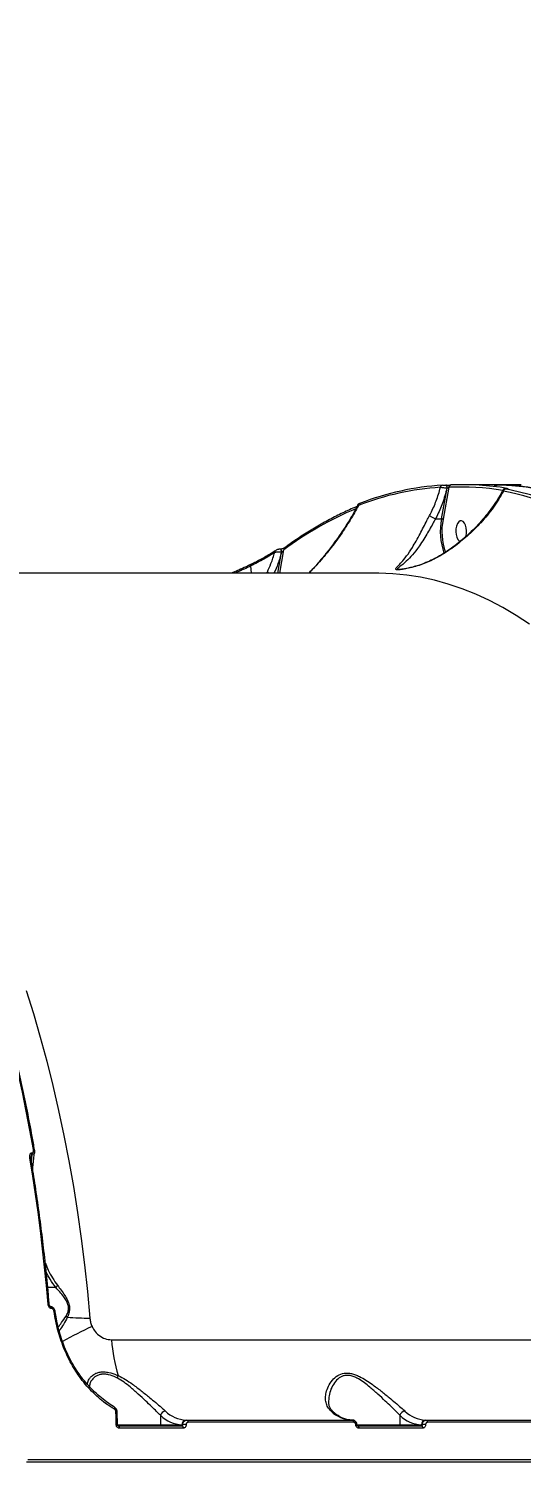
# Model space of a CAD drawing. Header units: millimetres. Extents: x -8327 to 9087, y -6583 to 5996.
# Drawn here: x 5545 to 5757, y 227 to 844 of the extents above; entities that cross this region are included whole.
import ezdxf

# ---------------------------------------------------------------- set-up
doc = ezdxf.new("R2010")
doc.units = ezdxf.units.MM
for name, color, linetype in [('DIKOM_ОБЪЕКТ', 7, 'Continuous'), ('DIKOM_РАЗМЕР_ЗОНА', 7, 'Continuous'), ('DIKOM_РАЗМЕР_ОБЪЕКТА', 7, 'Continuous')]:
    doc.layers.add(name, color=color, linetype=linetype)
doc.styles.add('style1', font='arial.ttf', dxfattribs={"width": 0.8})
doc.dimstyles.new('1-50', dxfattribs={"dimtxt": 300, "dimasz": 200, "dimexe": 100, "dimexo": 0, "dimgap": 100, "dimtad": 1, "dimtxsty": 'style1', "dimcen": 200, "dimclrd": 7, "dimclre": 7, "dimclrt": 7, "dimadec": 1, "dimazin": 2, "dimtfac": 1, "dimtmove": 0, "dimatfit": 2, "dimfxl": 0, "dimlwd": 25, "dimlwe": 18, "dimarcsym": 0})

# ---------------------------------------------------------------- blocks, each defined once
blk = doc.blocks.new('*D9')
at = {"layer": 'Defpoints', "color": 0, "transparency": 16777216}
for p in [(7087.37, 843.9), (-4957.59, 227.93), (7087.37, -4838.64)]:
    blk.add_point(p, dxfattribs=at)
at = {"layer": 'DIKOM_РАЗМЕР_ОБЪЕКТА', "color": 7, "lineweight": 18, "transparency": 16777216}
for p, q in [((7087.37, 843.9), (7087.37, -4938.64)), ((-4957.59, 227.93), (-4957.59, -4938.64))]:
    blk.add_line(p, q, dxfattribs=at)
at = {"layer": 'DIKOM_РАЗМЕР_ОБЪЕКТА', "color": 7, "lineweight": 25, "transparency": 16777216}
blk.add_line((-4757.59, -4838.64), (6887.37, -4838.64), dxfattribs=at)
at = {"layer": 'DIKOM_РАЗМЕР_ОБЪЕКТА', "color": 7, "transparency": 16777216}
for points in [[(-4757.59, -4805.31), (-4757.59, -4871.97), (-4957.59, -4838.64)], [(6887.37, -4805.31), (6887.37, -4871.97), (7087.37, -4838.64)]]:
    blk.add_solid(points, dxfattribs=at)
at = {"layer": 'DIKOM_РАЗМЕР_ОБЪЕКТА', "color": 7, "transparency": 16777216, "insert": (4098.94, -4585.47), "char_height": 300, "attachment_point": 5, "style": 'style1'}
blk.add_mtext('12040', dxfattribs=at)
blk = doc.blocks.new('*D12')
at = {"layer": 'Defpoints', "color": 0, "transparency": 16777216}
for p in [(-6501.58, 227.93), (9087.37, 227.93), (9087.37, -6483.3)]:
    blk.add_point(p, dxfattribs=at)
at = {"layer": 'DIKOM_РАЗМЕР_ЗОНА', "color": 7, "lineweight": 18, "transparency": 16777216}
for p, q in [((-6501.58, 227.93), (-6501.58, -6583.3)), ((9087.37, 227.93), (9087.37, -6583.3))]:
    blk.add_line(p, q, dxfattribs=at)
at = {"layer": 'DIKOM_РАЗМЕР_ЗОНА', "color": 7, "lineweight": 25, "transparency": 16777216}
blk.add_line((-6301.58, -6483.3), (8887.37, -6483.3), dxfattribs=at)
at = {"layer": 'DIKOM_РАЗМЕР_ЗОНА', "color": 7, "transparency": 16777216}
for points in [[(-6301.58, -6449.97), (-6301.58, -6516.64), (-6501.58, -6483.3)], [(8887.37, -6449.97), (8887.37, -6516.64), (9087.37, -6483.3)]]:
    blk.add_solid(points, dxfattribs=at)
at = {"layer": 'DIKOM_РАЗМЕР_ЗОНА', "color": 7, "transparency": 16777216, "insert": (2981.2, -6230.13), "char_height": 300, "attachment_point": 5, "style": 'style1'}
blk.add_mtext('15500', dxfattribs=at)

msp = doc.modelspace()

# ---------------------------------------------------------------- linework, layer by layer
at = {"layer": 'DIKOM_ОБЪЕКТ', "color": 7, "linetype": 'Continuous', "lineweight": 15}
for p, q in [((5743.317, 647.928), (5731.745, 647.928)), ((5756.674, 647.928), (5745.031, 647.928)), ((5722.421, 633.281), (5724.828, 646.425)), ((5725.599, 646.803), (5723.092, 633.116)), ((5724.314, 647.76), (5724.299, 647.76)), ((5724.342, 647.76), (5724.314, 647.76)), ((5724.342, 647.76), (5724.327, 647.76)), ((5724.828, 646.425), (5724.799, 646.425)), ((5750.209, 646.17), (5750.121, 646.17)), ((5750.121, 646.17), (5750.167, 646.166)), ((5750.256, 646.166), (5750.167, 646.166)), ((5750.209, 646.17), (5750.256, 646.166)), ((5719.888, 633.281), (5719.881, 633.282)), ((5719.888, 633.281), (5722.421, 633.281)), ((5651.07, 619.559), (5651.09, 619.572)), ((5652.102, 609.928), (5653.762, 618.874)), ((5654.657, 619.916), (5652.805, 609.928)), ((5653.277, 620.213), (5653.202, 620.213)), ((5653.762, 618.874), (5653.687, 618.874)), ((5634.279, 610.813), (5632.142, 609.928)), ((5640.886, 609.928), (5640.515, 613.014)), ((5640.698, 613.699), (5640.71, 613.706)), ((5694.501, 609.928), (5432.393, 609.928)), ((5647.435, 609.928), (5647.652, 610.401)), ((5546.512, 360.134), (5546.151, 358.132)), ((5546.348, 356.95), (5546.616, 360.134)), ((5546.616, 360.134), (5546.512, 360.134)), ((5546.514, 360.781), (5546.618, 360.781)), ((5556.84, 302.845), (5553.34, 302.845)), ((5554.514, 294.675), (5554.454, 294.675)), ((5555.022, 293.832), (5554.942, 293.832)), ((5556.533, 292.514), (5556.534, 292.519)), ((5580.756, 280.431), (5880.764, 280.431)), ((5583.235, 243.948), (5583.105, 249.568)), ((5601.751, 247.979), (5601.751, 243.929)), ((5704.611, 247.979), (5704.611, 243.929)), ((5583.204, 243.929), (5601.751, 243.929)), ((5583.549, 243.428), (5610.978, 243.428)), ((5611.493, 242.463), (5584.064, 242.463)), ((5601.751, 243.929), (5611.019, 243.929)), ((5611.019, 243.929), (5611.379, 243.929)), ((5612.733, 245.929), (5613.073, 245.929)), ((5613.073, 245.929), (5684.218, 245.929)), ((5684.732, 244.969), (5613.588, 244.969)), ((5686.065, 243.929), (5704.611, 243.929)), ((5686.409, 243.428), (5713.838, 243.428)), ((5714.353, 242.463), (5686.924, 242.463)), ((5704.611, 243.929), (5713.879, 243.929)), ((5713.879, 243.929), (5714.239, 243.929)), ((5715.593, 245.929), (5715.933, 245.929)), ((5715.933, 245.929), (5787.078, 245.929)), ((5787.593, 244.969), (5716.448, 244.969)), ((5544.763, 228.931), (5959.632, 228.931)), ((5544.248, 227.928), (5959.117, 227.928))]:
    msp.add_line(p, q, dxfattribs=at)
at = {"layer": 'DIKOM_ОБЪЕКТ', "color": 7, "linetype": 'Continuous', "lineweight": 15, "flags": 128}
for points in [[(5724.799, 646.425), (5724.827, 646.661), (5724.824, 646.903), (5724.791, 647.137), (5724.73, 647.348), (5724.645, 647.525), (5724.541, 647.658), (5724.423, 647.737), (5724.314, 647.76)], [(5724.828, 646.425), (5724.855, 646.661), (5724.852, 646.903), (5724.819, 647.137), (5724.758, 647.348), (5724.674, 647.525), (5724.569, 647.658), (5724.452, 647.737), (5724.342, 647.76)], [(5687.34, 639.907), (5687.432, 639.934), (5687.59, 639.951)], [(5732.895, 625.678), (5733.14, 626.868), (5733.203, 628.143), (5733.078, 629.4), (5732.776, 630.539), (5732.321, 631.466), (5731.749, 632.106), (5731.108, 632.408), (5730.449, 632.347), (5729.826, 631.928), (5729.288, 631.185), (5728.881, 630.179), (5728.636, 628.989), (5728.573, 627.714), (5728.698, 626.457), (5729, 625.318), (5729.455, 624.391), (5730.027, 623.751), (5730.504, 623.49)], [(5653.687, 618.874), (5653.716, 619.153), (5653.704, 619.436), (5653.652, 619.702), (5653.563, 619.927), (5653.445, 620.096), (5653.307, 620.192), (5653.196, 620.213)], [(5653.762, 618.874), (5653.791, 619.153), (5653.779, 619.436), (5653.726, 619.702), (5653.638, 619.927), (5653.519, 620.096), (5653.382, 620.192), (5653.279, 620.213)], [(5760.221, 587.986), (5754.535, 591.711), (5748.793, 595.096), (5743, 598.14), (5737.162, 600.84), (5731.285, 603.193), (5725.374, 605.196), (5719.433, 606.849), (5713.469, 608.149), (5707.488, 609.095), (5701.495, 609.687), (5695.495, 609.924), (5694.501, 609.928)], [(5547.171, 362.24), (5545.681, 370.523), (5544.103, 378.743), (5542.436, 386.898), (5540.682, 394.984), (5538.842, 402.996), (5536.916, 410.932), (5534.904, 418.789), (5532.809, 426.562)], [(5544.044, 430.568), (5547.15, 420.598), (5550.097, 410.449), (5552.884, 400.129), (5555.507, 389.65), (5557.964, 379.02), (5560.253, 368.249), (5562.373, 357.348), (5564.319, 346.327), (5566.092, 335.195), (5567.689, 323.964), (5569.109, 312.643), (5570.351, 301.244), (5571.412, 289.776)], [(5553.494, 295.774), (5552.784, 303.726), (5551.994, 311.649), (5551.127, 319.542), (5550.181, 327.401), (5549.158, 335.223), (5548.057, 343.005), (5546.88, 350.746), (5545.627, 358.44)], [(5546.123, 358.295), (5546.122, 358.302), (5546.09, 358.349), (5546.02, 358.388), (5545.917, 358.417), (5545.784, 358.434), (5545.627, 358.44)], [(5547.668, 362.091), (5547.662, 362.11), (5547.624, 362.155), (5547.552, 362.191), (5547.45, 362.218), (5547.322, 362.234), (5547.171, 362.24)], [(5554.442, 294.675), (5554.573, 294.637), (5554.707, 294.522), (5554.818, 294.339), (5554.899, 294.103), (5554.942, 293.832)], [(5554.513, 294.675), (5554.654, 294.637), (5554.788, 294.522), (5554.899, 294.339), (5554.979, 294.103), (5555.022, 293.832)], [(5567.779, 264.341), (5567.798, 264.3), (5567.792, 264.234), (5567.757, 264.15), (5567.694, 264.052), (5567.605, 263.942), (5567.494, 263.826)], [(5581.999, 251.326), (5582.085, 251.312), (5582.107, 251.302)], [(5582.107, 251.302), (5582.156, 251.266), (5582.206, 251.19), (5582.234, 251.087), (5582.24, 250.96), (5582.224, 250.814), (5582.185, 250.655), (5582.126, 250.487)], [(5582.75, 243.967), (5582.736, 244.67), (5582.721, 245.374), (5582.706, 246.077), (5582.69, 246.78), (5582.673, 247.484), (5582.656, 248.187), (5582.638, 248.89), (5582.62, 249.593)], [(5583.549, 243.428), (5583.648, 243.41), (5583.742, 243.356), (5583.83, 243.267), (5583.907, 243.148), (5583.971, 243.002), (5584.02, 242.835), (5584.051, 242.653), (5584.064, 242.463)], [(5610.978, 243.428), (5611.077, 243.41), (5611.172, 243.356), (5611.259, 243.267), (5611.336, 243.148), (5611.4, 243.002), (5611.449, 242.835), (5611.481, 242.653), (5611.493, 242.463)], [(5613.073, 245.929), (5613.171, 245.91), (5613.265, 245.856), (5613.353, 245.768), (5613.43, 245.65), (5613.494, 245.505), (5613.542, 245.339), (5613.574, 245.158), (5613.588, 244.969)], [(5684.218, 245.929), (5684.316, 245.91), (5684.41, 245.856), (5684.497, 245.768), (5684.574, 245.65), (5684.639, 245.505), (5684.687, 245.339), (5684.719, 245.158), (5684.732, 244.969)], [(5686.409, 243.428), (5686.508, 243.41), (5686.602, 243.356), (5686.69, 243.267), (5686.767, 243.148), (5686.831, 243.002), (5686.88, 242.835), (5686.911, 242.653), (5686.924, 242.463)], [(5713.838, 243.428), (5713.937, 243.41), (5714.032, 243.356), (5714.119, 243.267), (5714.197, 243.148), (5714.26, 243.002), (5714.309, 242.835), (5714.341, 242.653), (5714.353, 242.463)], [(5715.933, 245.929), (5716.031, 245.91), (5716.125, 245.856), (5716.213, 245.768), (5716.29, 245.65), (5716.354, 245.505), (5716.403, 245.339), (5716.434, 245.158), (5716.448, 244.969)]]:
    msp.add_lwpolyline(points, dxfattribs=at)
at = {"layer": 'DIKOM_ОБЪЕКТ', "color": 7, "linetype": 'Continuous', "lineweight": 15}
for centre, radius, start, end in [((5731.739, 535.79), 112.137, 80.323629, 92.706884), ((5742.728, 529.938), 117.992, 65.5088, 89.714242), ((5729.459, 529.377), 117.66, 93.629734, 111.243455), ((5730.316, 530.04), 117.924, 93.629813, 111.243129), ((5722.917, 646.823), 0.907, 94.200809, 181.385537), ((5726.518, 646.883), 0.922, 94.627936, 184.993746), ((5730.882, 535.118), 111.809, 80.802975, 92.708665), ((5750.032, 645.081), 0.978, 94.522486, 176.916579), ((5724.325, 516.936), 130.561, 58.069604, 79.081617), ((5727.149, 524.26), 123.913, 65.850199, 79.394346), ((5750.607, 645.494), 0.839, 91.369628, 127.067501), ((5743.981, 499.519), 149.913, 112.896969, 126.572098), ((5687.662, 639.132), 0.839, 112.537911, 186.172872), ((5751.729, 627.966), 29.786, 169.720512, 198.631388), ((5750.974, 627.922), 28.362, 169.446511, 198.712803), ((5651.529, 618.98), 0.739, 128.458818, 191.767678), ((5655.413, 620.114), 0.781, 128.824156, 194.664497), ((5641.109, 613.223), 0.629, 130.769913, 199.379662), ((5544.624, 360.464), 1.916, 350.069986, 9.507753), ((5544.728, 360.464), 1.916, 350.069986, 9.507753), ((5555.034, 304.763), 2.635, 313.275933, 340.020163), ((5553.64, 295.115), 0.675, 59.479779, 102.465441), ((5556.262, 291.641), 0.919, 72.765023, 103.180582), ((5559.594, 288.327), 2.777, 39.667413, 55.413175), ((5570.853, 418.211), 128.436, 265.927132, 270.249183), ((5645.952, 125.542), 176.65, 114.61917, 119.253772), ((5648.153, 284.895), 67.545, 183.789479, 197.110568), ((5559.911, 277.896), 0.872, 285.659941, 318.226426), ((5577.512, 266.476), 6.256, 336.45821, 346.565093), ((5582.77, 247.781), 1.819, 79.371823, 94.730742), ((5604.058, 247.416), 2.375, 93.654123, 166.289974), ((5611.517, 257.696), 13.777, 224.857747, 267.929897), ((5613.207, 259.04), 13.12, 224.856116, 267.930601), ((5675.088, 248.475), 1.311, 48.22389, 91.600982), ((5684.352, 259.042), 13.122, 224.859707, 267.929281), ((5706.918, 247.416), 2.375, 93.654123, 166.289974), ((5714.377, 257.696), 13.777, 224.857747, 267.929897), ((5716.068, 259.042), 13.122, 224.858897, 267.92782), ((5582.899, 241.498), 2.473, 82.17957, 93.453601), ((5601.283, 243.896), 0.469, 274.758899, 4.027263), ((5612.888, 244.061), 1.873, 94.728389, 184.070991), ((5612.703, 221.017), 22.949, 89.880625, 93.30746), ((5685.759, 241.492), 2.479, 82.219148, 93.451926), ((5704.144, 243.895), 0.468, 274.696475, 4.089688), ((5715.748, 244.061), 1.874, 94.74399, 184.05539), ((5715.563, 221.017), 22.949, 89.880625, 93.30746)]:
    msp.add_arc(centre, radius, start, end, dxfattribs=at)
for points, knots in [([(5745.074, 647.76), (5746.83, 647.798), (5752.701, 647.926), (5762.675, 646.716), (5774.82, 644.12), (5784.732, 641.044), (5790.492, 638.432), (5792.362, 637.584)], [0, 0, 0, 0, 0.110476, 0.3692945, 0.6279027, 0.8792107, 1, 1, 1, 1]), ([(5717.304, 634.683), (5717.477, 635.015), (5718.562, 637.093), (5720.355, 641.104), (5721.451, 644.877), (5722.01, 646.801)], [0, 0, 0, 0, 0.0849851, 0.533458, 1, 1, 1, 1]), ([(5724.799, 646.425), (5724.205, 644.258), (5723.078, 640.149), (5721.178, 635.802), (5720.064, 633.625), (5719.888, 633.281)], [0, 0, 0, 0, 0.4843391, 0.9185198, 1, 1, 1, 1]), ([(5748.828, 645.596), (5748.742, 645.421), (5748.122, 644.165), (5746.714, 641.831), (5744.597, 638.61), (5742.206, 635.421), (5739.585, 632.282), (5736.764, 629.247), (5733.785, 626.362), (5730.703, 623.673), (5727.54, 621.204), (5724.615, 619.132), (5722.697, 617.97), (5721.898, 617.485)], [0, 0, 0, 0, 0.01680445, 0.12061939, 0.22493368, 0.32973227, 0.43497724, 0.54045446, 0.64303137, 0.74296113, 0.83975605, 0.9332252, 1, 1, 1, 1]), ([(5749.055, 645.133), (5747.707, 642.844), (5745.67, 639.383), (5742.195, 634.875), (5738.759, 630.883), (5734.27, 626.398), (5729.455, 622.416), (5725.284, 619.439), (5723.06, 618.07), (5721.949, 617.386)], [0, 0, 0, 0, 0.2227155, 0.3367342, 0.4507517, 0.6310034, 0.8132745, 0.9066453, 1, 1, 1, 1]), ([(5724.799, 646.425), (5724.711, 646.429), (5724.418, 646.44), (5723.836, 646.486), (5723.111, 646.574), (5722.445, 646.686), (5722.155, 646.762), (5722.01, 646.801)], [0, 0, 0, 0, 0.0942757, 0.31232244, 0.54119919, 0.77137402, 1, 1, 1, 1]), ([(5722.851, 647.727), (5722.929, 647.731), (5723.085, 647.739), (5723.431, 647.749), (5723.806, 647.756), (5724.106, 647.759), (5724.255, 647.76), (5724.299, 647.76)], [0, 0, 0, 0, 0.2337093, 0.4672355, 0.6957075, 0.908863, 1, 1, 1, 1]), ([(5724.327, 647.76), (5724.394, 647.76), (5724.612, 647.76), (5725.047, 647.765), (5725.592, 647.775), (5726.1, 647.788), (5726.329, 647.798), (5726.443, 647.802)], [0, 0, 0, 0, 0.0931723, 0.3038446, 0.5301982, 0.7651528, 1, 1, 1, 1]), ([(5725.599, 646.803), (5725.553, 646.758), (5725.465, 646.673), (5725.282, 646.557), (5725.102, 646.476), (5724.971, 646.441), (5724.889, 646.427), (5724.85, 646.426), (5724.828, 646.425)], [0, 0, 0, 0, 0.2686446, 0.5229357, 0.7429626, 0.8694274, 0.9244782, 1, 1, 1, 1]), ([(5749.055, 645.133), (5749.037, 645.148), (5748.913, 645.251), (5748.774, 645.421), (5748.812, 645.542), (5748.828, 645.596)], [0, 0, 0, 0, 0.0877762, 0.6019216, 1, 1, 1, 1]), ([(5750.123, 646.17), (5750.108, 646.17), (5749.962, 646.172), (5749.768, 646.162), (5749.539, 646.135), (5749.294, 646.057), (5749.067, 645.916), (5748.894, 645.754), (5748.843, 645.623), (5748.832, 645.593)], [0, 0, 0, 0, 0.0277231, 0.2709877, 0.4682779, 0.6031176, 0.7572539, 0.9431567, 1, 1, 1, 1]), ([(5750.167, 646.166), (5750.091, 646.165), (5749.94, 646.163), (5749.801, 646.149), (5749.737, 646.129), (5749.765, 646.099), (5749.863, 646.073), (5749.943, 646.058), (5749.955, 646.056)], [0, 0, 0, 0, 0.1671956, 0.3343472, 0.5090462, 0.7130159, 0.9577797, 1, 1, 1, 1]), ([(5750.595, 646.184), (5750.595, 646.184), (5750.595, 646.186), (5750.573, 646.181), (5750.474, 646.175), (5750.318, 646.169), (5750.165, 646.171), (5750.106, 646.172)], [0, 0, 0, 0, 0.0029748, 0.1907553, 0.4376135, 0.7823697, 1, 1, 1, 1]), ([(5750.587, 646.332), (5750.605, 646.329), (5750.732, 646.307), (5750.883, 646.269), (5750.924, 646.224), (5750.821, 646.192), (5750.606, 646.17), (5750.373, 646.167), (5750.256, 646.166)], [0, 0, 0, 0, 0.0393096, 0.2872428, 0.4951834, 0.6709646, 0.8352449, 1, 1, 1, 1]), ([(5686.173, 638.552), (5685.581, 638.307), (5683.049, 637.258), (5678.601, 635.187), (5672.849, 632.219), (5667.142, 628.937), (5661.582, 625.417), (5657.52, 622.615), (5655.342, 621.028), (5654.923, 620.722)], [0, 0, 0, 0, 0.0556287, 0.2380828, 0.4205771, 0.6031237, 0.7857233, 0.9588052, 1, 1, 1, 1]), ([(5686.828, 639.042), (5685.67, 636.941), (5683.356, 632.741), (5679.221, 626.45), (5674.587, 620.209), (5670.044, 614.64), (5666.771, 611.297), (5665.431, 609.928)], [0, 0, 0, 0, 0.2104844, 0.4209728, 0.635997, 0.8509973, 1, 1, 1, 1]), ([(5686.522, 639.234), (5686.199, 638.593), (5685.147, 636.509), (5683.08, 632.96), (5680.322, 628.571), (5677.249, 624.123), (5674.036, 619.818), (5670.625, 615.627), (5667.809, 612.373), (5665.977, 610.482), (5665.439, 609.928)], [0, 0, 0, 0, 0.0638008, 0.2074331, 0.3543162, 0.5044129, 0.6577023, 0.7946496, 0.9398182, 1, 1, 1, 1]), ([(5686.828, 639.042), (5686.695, 639.086), (5686.472, 639.16), (5686.503, 639.215), (5686.515, 639.237)], [0, 0, 0, 0, 0.59346288, 1, 1, 1, 1]), ([(5687.349, 639.892), (5687.244, 639.857), (5687.043, 639.79), (5686.796, 639.625), (5686.583, 639.434), (5686.517, 639.284), (5686.498, 639.241)], [0, 0, 0, 0, 0.33721911, 0.64251837, 0.89686219, 1, 1, 1, 1]), ([(5721.949, 617.386), (5720.139, 616.416), (5716.471, 614.451), (5711.479, 612.806), (5707.916, 611.95), (5705.882, 611.581), (5704.474, 611.391), (5703.39, 611.333), (5702.734, 611.444), (5702.721, 611.683), (5702.986, 612.162), (5703.772, 612.965), (5705.38, 614.665), (5707.454, 617.19), (5709.606, 620.363), (5711.57, 623.684), (5713.161, 626.615), (5714.711, 629.617), (5716.055, 632.277), (5716.935, 633.972), (5717.304, 634.683)], [0, 0, 0, 0, 0.0952125, 0.1929609, 0.2448006, 0.2710712, 0.2981718, 0.3242904, 0.3503883, 0.3910764, 0.4019418, 0.471963, 0.5438105, 0.6393964, 0.7378518, 0.7988538, 0.8613639, 0.9113725, 0.9628354, 1, 1, 1, 1]), ([(5719.881, 633.282), (5719.881, 633.282), (5719.422, 632.68), (5718.697, 630.989), (5717.237, 628.558), (5715.634, 625.739), (5713.897, 622.996), (5711.742, 619.9), (5709.274, 616.921), (5706.896, 614.562), (5704.885, 612.953), (5703.905, 612.195), (5703.437, 611.737), (5703.374, 611.528), (5703.654, 611.412), (5704.018, 611.433), (5704.057, 611.436)], [0, 0, 0, 0, 0.000037, 0.0533954, 0.127731, 0.2021486, 0.2941261, 0.3862227, 0.5316543, 0.6773081, 0.7825158, 0.8873239, 0.9029888, 0.9602965, 0.9957531, 1, 1, 1, 1]), ([(5717.304, 634.683), (5717.316, 634.675), (5717.408, 634.607), (5717.66, 634.442), (5718.148, 634.155), (5718.733, 633.837), (5719.347, 633.527), (5719.703, 633.364), (5719.881, 633.282)], [0, 0, 0, 0, 0.02593583, 0.20955, 0.40711963, 0.6047673, 0.80240144, 1, 1, 1, 1]), ([(5723.092, 633.116), (5723.085, 633.121), (5723.067, 633.133), (5723.009, 633.163), (5722.903, 633.205), (5722.743, 633.247), (5722.573, 633.276), (5722.471, 633.279), (5722.421, 633.281)], [0, 0, 0, 0, 0.05366817, 0.1414303, 0.35601319, 0.57088965, 0.78552104, 1, 1, 1, 1]), ([(5650.806, 618.83), (5649.331, 617.88), (5646.342, 615.957), (5642.474, 614.003), (5640.515, 613.014)], [0, 0, 0, 0, 0.4937637, 1, 1, 1, 1]), ([(5651.074, 619.553), (5651.073, 619.552), (5650.442, 619.059), (5648.825, 618.125), (5647.088, 617.046), (5646, 616.46), (5645.82, 616.362)], [0, 0, 0, 0, 0.0004581, 0.4546672, 0.9097293, 1, 1, 1, 1]), ([(5647.652, 610.401), (5648.198, 611.607), (5649.448, 614.369), (5650.317, 617.222), (5650.806, 618.83)], [0, 0, 0, 0, 0.4365701, 1, 1, 1, 1]), ([(5653.687, 618.874), (5653.231, 617.238), (5652.386, 614.209), (5651.095, 611.277), (5650.502, 609.928)], [0, 0, 0, 0, 0.540038, 1, 1, 1, 1]), ([(5653.687, 618.874), (5653.493, 618.881), (5653.105, 618.894), (5652.438, 618.895), (5651.779, 618.885), (5651.202, 618.863), (5650.931, 618.84), (5650.806, 618.83)], [0, 0, 0, 0, 0.1951279, 0.3899317, 0.5935161, 0.8141013, 1, 1, 1, 1]), ([(5652.497, 620.127), (5652.347, 620.093), (5651.987, 620.011), (5651.499, 619.824), (5651.227, 619.641), (5651.101, 619.556)], [0, 0, 0, 0, 0.2747765, 0.6627485, 1, 1, 1, 1]), ([(5653.195, 620.205), (5653.005, 620.202), (5652.771, 620.199), (5652.54, 620.138), (5652.497, 620.127)], [0, 0, 0, 0, 0.8133233, 1, 1, 1, 1]), ([(5653.76, 620.272), (5653.738, 620.267), (5653.636, 620.243), (5653.474, 620.223), (5653.329, 620.212), (5653.286, 620.214), (5653.28, 620.214)], [0, 0, 0, 0, 0.1320055, 0.5877843, 0.9384618, 1, 1, 1, 1]), ([(5654.917, 620.719), (5654.915, 620.717), (5654.895, 620.701), (5654.732, 620.598), (5654.439, 620.466), (5654.079, 620.34), (5653.844, 620.29), (5653.76, 620.272)], [0, 0, 0, 0, 0.0301867, 0.2610267, 0.5740514, 0.8479541, 1, 1, 1, 1]), ([(5654.657, 619.916), (5654.605, 619.808), (5654.494, 619.581), (5654.291, 619.278), (5654.086, 619.047), (5653.932, 618.929), (5653.828, 618.881), (5653.784, 618.877), (5653.762, 618.874)], [0, 0, 0, 0, 0.2759355, 0.5812469, 0.7842415, 0.9047619, 0.9532909, 1, 1, 1, 1]), ([(5721.901, 617.479), (5721.816, 617.423), (5720.834, 616.783), (5718.79, 615.747), (5715.758, 614.377), (5712.82, 613.32), (5710.234, 612.556), (5708.335, 612.085), (5707.309, 611.886), (5706.925, 611.812)], [0, 0, 0, 0, 0.0186472, 0.2149005, 0.4189867, 0.6308114, 0.7913825, 0.9218668, 1, 1, 1, 1]), ([(5721.949, 617.386), (5721.938, 617.406), (5721.905, 617.465), (5721.902, 617.474), (5721.901, 617.48)], [0, 0, 0, 0, 0.3317472, 1, 1, 1, 1]), ([(5640.515, 613.014), (5638.606, 612.092), (5636.413, 611.033), (5633.904, 610.055), (5633.579, 609.928)], [0, 0, 0, 0, 0.8704285, 1, 1, 1, 1]), ([(5640.693, 613.708), (5639.979, 613.363), (5638.27, 612.537), (5636.112, 611.567), (5634.636, 610.96), (5634.279, 610.813)], [0, 0, 0, 0, 0.3520423, 0.8431614, 1, 1, 1, 1]), ([(5645.82, 616.362), (5645.104, 615.97), (5643.498, 615.089), (5641.766, 614.199), (5640.721, 613.709), (5640.711, 613.705)], [0, 0, 0, 0, 0.4429293, 0.9946625, 1, 1, 1, 1]), ([(5706.925, 611.812), (5706.819, 611.79), (5706.297, 611.683), (5705.492, 611.563), (5704.666, 611.461), (5704.171, 611.43), (5704.077, 611.431), (5704.057, 611.432)], [0, 0, 0, 0, 0.0873814, 0.4314668, 0.713767, 0.9385476, 1, 1, 1, 1]), ([(5648.463, 609.928), (5648.447, 609.936), (5648.236, 610.041), (5647.965, 610.199), (5647.741, 610.34), (5647.664, 610.393), (5647.652, 610.401)], [0, 0, 0, 0, 0.0431064, 0.6007241, 0.9379162, 1, 1, 1, 1]), ([(5547.668, 362.092), (5547.331, 364.004), (5546.353, 369.548), (5544.617, 378.646), (5542.412, 389.341), (5540.054, 399.914), (5537.546, 410.357), (5535.287, 419.159), (5533.839, 424.453), (5533.319, 426.355)], [0, 0, 0, 0, 0.0864647, 0.2507435, 0.415027, 0.5793148, 0.7436056, 0.9078982, 1, 1, 1, 1]), ([(5545.627, 358.44), (5545.593, 358.745), (5545.53, 359.332), (5545.669, 360.057), (5545.926, 360.506), (5546.204, 360.738), (5546.411, 360.767), (5546.514, 360.781)], [0, 0, 0, 0, 0.3047261, 0.5876103, 0.7664253, 0.8828036, 1, 1, 1, 1]), ([(5546.143, 358.296), (5546.125, 358.371), (5546.049, 358.672), (5546.063, 359.014), (5546.113, 359.207), (5546.118, 359.229)], [0, 0, 0, 0, 0.2252435, 0.9124744, 1, 1, 1, 1]), ([(5553.983, 295.697), (5553.81, 297.689), (5553.31, 303.468), (5552.358, 312.991), (5551.078, 324.238), (5549.637, 335.413), (5548.066, 346.311), (5546.857, 353.918), (5546.2, 357.836), (5546.123, 358.295)], [0, 0, 0, 0, 0.0939962, 0.272578, 0.4511654, 0.629754, 0.8083451, 0.9775409, 1, 1, 1, 1]), ([(5546.512, 360.134), (5546.497, 360.132), (5546.464, 360.127), (5546.406, 360.081), (5546.303, 359.937), (5546.182, 359.613), (5546.155, 359.313), (5546.139, 359.136)], [0, 0, 0, 0, 0.0455538, 0.1017006, 0.2035548, 0.5306503, 1, 1, 1, 1]), ([(5547.665, 361.069), (5547.645, 360.928), (5547.606, 360.642), (5547.339, 360.359), (5547.007, 360.176), (5546.748, 360.148), (5546.616, 360.134)], [0, 0, 0, 0, 0.2776723, 0.5635445, 0.7759053, 1, 1, 1, 1]), ([(5546.618, 360.781), (5546.685, 360.79), (5546.818, 360.808), (5546.995, 360.954), (5547.153, 361.235), (5547.235, 361.686), (5547.193, 362.05), (5547.171, 362.24)], [0, 0, 0, 0, 0.1206445, 0.2405908, 0.4168455, 0.6949695, 1, 1, 1, 1]), ([(5546.904, 353.46), (5546.918, 353.75), (5547.017, 355.878), (5547.27, 358.42), (5547.614, 360.673), (5547.674, 361.067)], [0, 0, 0, 0, 0.1151606, 0.8449226, 1, 1, 1, 1]), ([(5547.686, 361.084), (5547.696, 361.129), (5547.758, 361.427), (5547.749, 361.777), (5547.666, 362.062), (5547.657, 362.091)], [0, 0, 0, 0, 0.1376924, 0.9119128, 1, 1, 1, 1]), ([(5552.289, 313.372), (5552.695, 312.361), (5553.586, 310.144), (5555.316, 306.943), (5556.777, 304.892), (5557.51, 303.863)], [0, 0, 0, 0, 0.2943261, 0.6458123, 1, 1, 1, 1]), ([(5556.84, 302.845), (5555.967, 304.009), (5554.404, 306.095), (5553.205, 308.481), (5552.676, 309.535)], [0, 0, 0, 0, 0.5579985, 1, 1, 1, 1]), ([(5561.17, 290.613), (5561.436, 291.097), (5561.938, 292.012), (5562.331, 293.611), (5562.195, 295.334), (5561.732, 296.48), (5561.067, 297.727), (5560.083, 299.157), (5558.529, 301.022), (5557.403, 302.237), (5556.84, 302.845)], [0, 0, 0, 0, 0.129802, 0.2451278, 0.338466, 0.4557866, 0.4772313, 0.6177302, 0.8086975, 1, 1, 1, 1]), ([(5557.51, 303.863), (5558.038, 303.177), (5559.1, 301.798), (5560.586, 299.7), (5561.836, 297.554), (5562.594, 295.525), (5562.758, 293.504), (5562.431, 291.712), (5561.971, 290.652), (5561.731, 290.099)], [0, 0, 0, 0, 0.1836375, 0.3692329, 0.5090737, 0.6522043, 0.750854, 0.8702105, 1, 1, 1, 1]), ([(5554.942, 293.832), (5554.847, 293.842), (5554.628, 293.863), (5554.277, 294.064), (5553.915, 294.453), (5553.609, 295.047), (5553.534, 295.523), (5553.494, 295.774)], [0, 0, 0, 0, 0.1205425, 0.2783116, 0.4705916, 0.7208172, 1, 1, 1, 1]), ([(5554.457, 294.674), (5554.457, 294.674), (5554.457, 294.673), (5554.418, 294.694), (5554.356, 294.748), (5554.264, 294.854), (5554.149, 295.041), (5554.021, 295.373), (5553.977, 295.675), (5553.976, 295.86), (5553.976, 295.879)], [0, 0, 0, 0, 0.0375193, 0.1025205, 0.1787297, 0.2648331, 0.408727, 0.6210097, 0.9600782, 1, 1, 1, 1]), ([(5556.521, 292.517), (5556.511, 292.605), (5556.468, 293.008), (5556.197, 293.629), (5555.697, 294.251), (5555.126, 294.577), (5554.705, 294.713), (5554.512, 294.675), (5554.511, 294.675)], [0, 0, 0, 0, 0.08170864, 0.37596641, 0.61050398, 0.8127745, 0.99922712, 1, 1, 1, 1]), ([(5556.052, 292.536), (5556.017, 292.702), (5555.949, 293.029), (5555.719, 293.432), (5555.453, 293.695), (5555.216, 293.816), (5555.076, 293.828), (5555.022, 293.832)], [0, 0, 0, 0, 0.2734228, 0.5392203, 0.7385548, 0.8988868, 1, 1, 1, 1]), ([(5560.147, 277.057), (5559.237, 279.542), (5557.396, 284.575), (5556.504, 289.861), (5556.052, 292.536)], [0, 0, 0, 0, 0.4938422, 1, 1, 1, 1]), ([(5560.582, 277.324), (5560.471, 277.583), (5559.846, 279.04), (5558.92, 281.807), (5557.834, 285.609), (5557.035, 289.194), (5556.704, 291.51), (5556.56, 292.518)], [0, 0, 0, 0, 0.0540302, 0.3030886, 0.5536364, 0.8056024, 1, 1, 1, 1]), ([(5557.812, 285.893), (5558.292, 286.502), (5559.363, 287.861), (5560.528, 289.635), (5561.17, 290.613)], [0, 0, 0, 0, 0.4484599, 1, 1, 1, 1]), ([(5561.731, 290.099), (5561.179, 289.06), (5560.073, 286.98), (5558.846, 285.103), (5558.341, 284.311), (5558.272, 284.203)], [0, 0, 0, 0, 0.4629092, 0.9266384, 1, 1, 1, 1]), ([(5571.412, 289.776), (5571.417, 289.718), (5571.475, 289.078), (5571.688, 287.824), (5572.134, 286.705), (5572.362, 286.134)], [0, 0, 0, 0, 0.0468186, 0.5142656, 1, 1, 1, 1]), ([(5572.362, 286.134), (5572.632, 285.615), (5573.388, 284.16), (5575.252, 282.236), (5577.89, 280.72), (5579.794, 280.528), (5580.756, 280.431)], [0, 0, 0, 0, 0.1529517, 0.4283558, 0.7114211, 1, 1, 1, 1]), ([(5567.494, 263.826), (5566.09, 265.862), (5563.248, 269.982), (5561.188, 274.68), (5560.147, 277.057)], [0, 0, 0, 0, 0.4941793, 1, 1, 1, 1]), ([(5567.811, 264.366), (5567.466, 264.819), (5566.35, 266.284), (5564.663, 268.963), (5562.775, 272.376), (5561.42, 275.179), (5560.766, 276.867), (5560.588, 277.325)], [0, 0, 0, 0, 0.11726898, 0.3790727, 0.64085587, 0.90238369, 1, 1, 1, 1]), ([(5570.424, 261.229), (5570.422, 261.243), (5570.352, 261.895), (5570.777, 262.991), (5571.666, 264.441), (5572.865, 265.477), (5574.28, 266.198), (5575.788, 266.607), (5577.548, 266.715), (5579.934, 266.415), (5582.016, 265.72), (5583.386, 265.116), (5583.598, 265.022)], [0, 0, 0, 0, 0.00353588, 0.16754465, 0.29425319, 0.42423058, 0.51761367, 0.61331243, 0.70770161, 0.80569922, 0.96996704, 1, 1, 1, 1]), ([(5583.248, 263.977), (5583.053, 264.075), (5581.804, 264.703), (5579.964, 265.403), (5577.856, 265.72), (5576.757, 265.67), (5575.696, 265.49), (5574.683, 265.17), (5573.385, 264.407), (5572.29, 263.303), (5571.459, 261.916), (5571.292, 260.897), (5571.209, 260.39)], [0, 0, 0, 0, 0.0313229, 0.2005492, 0.288639, 0.3801608, 0.3970742, 0.4935629, 0.5929579, 0.726667, 0.8641032, 1, 1, 1, 1]), ([(5675.051, 249.786), (5674.55, 250.331), (5673.531, 251.44), (5672.788, 253.413), (5672.553, 255.542), (5672.855, 257.91), (5673.773, 260.488), (5675.416, 263.058), (5677.673, 265.102), (5680.06, 266.048), (5682.118, 266.178), (5683.783, 265.962), (5685.522, 265.441), (5687.613, 264.525), (5690.014, 263.14), (5693.06, 261.059), (5696.416, 258.492), (5699.749, 255.791), (5702.66, 253.365), (5704.999, 251.377), (5706.213, 250.285), (5706.766, 249.786)], [0, 0, 0, 0, 0.0545807, 0.1110312, 0.1659461, 0.2220134, 0.2890711, 0.3579596, 0.4226742, 0.4774009, 0.5047471, 0.5330999, 0.5623518, 0.5923836, 0.6398878, 0.6885859, 0.7592807, 0.8320582, 0.8901591, 0.9498689, 1, 1, 1, 1]), ([(5582.126, 250.487), (5581.042, 251.156), (5578.876, 252.493), (5575.801, 254.88), (5572.856, 257.556), (5570.055, 260.519), (5568.347, 262.724), (5567.494, 263.826)], [0, 0, 0, 0, 0.1976819, 0.3953903, 0.5930861, 0.7965485, 1, 1, 1, 1]), ([(5578.725, 253.637), (5578.665, 253.677), (5577.597, 254.389), (5575.636, 256.024), (5572.863, 258.54), (5570.281, 261.343), (5568.612, 263.312), (5567.854, 264.387), (5567.845, 264.4)], [0, 0, 0, 0, 0.0146954, 0.2594905, 0.5052745, 0.7513896, 0.9969784, 1, 1, 1, 1]), ([(5601.751, 247.979), (5601.217, 248.519), (5600.076, 249.675), (5597.895, 251.786), (5595.253, 254.308), (5592.202, 257.161), (5589.098, 259.892), (5586.125, 262.285), (5584.216, 263.408), (5583.248, 263.977)], [0, 0, 0, 0, 0.1227085, 0.2624615, 0.4060162, 0.5749272, 0.7482581, 0.8723623, 1, 1, 1, 1]), ([(5583.598, 265.022), (5584.644, 264.5), (5586.74, 263.453), (5590.022, 261.176), (5593.485, 258.562), (5596.829, 255.837), (5599.738, 253.42), (5602.109, 251.402), (5603.335, 250.3), (5603.906, 249.786)], [0, 0, 0, 0, 0.1281608, 0.2567378, 0.4268227, 0.5968747, 0.7373088, 0.8775677, 1, 1, 1, 1]), ([(5704.611, 247.979), (5704.093, 248.503), (5702.971, 249.639), (5700.823, 251.72), (5698.194, 254.233), (5695.148, 257.078), (5692.135, 259.752), (5689.352, 261.967), (5687.208, 263.418), (5685.298, 264.403), (5683.466, 265.057), (5681.945, 265.201), (5680.606, 265.01), (5679.59, 264.684), (5677.971, 263.738), (5676.282, 261.902), (5674.879, 259.223), (5674.095, 256.597), (5674.017, 254.957), (5673.984, 254.259)], [0, 0, 0, 0, 0.0614344, 0.1331444, 0.2068023, 0.2939318, 0.3833502, 0.4406174, 0.4990561, 0.5330417, 0.5679441, 0.6179019, 0.6312051, 0.6623782, 0.6945835, 0.771535, 0.8535169, 0.9377498, 1, 1, 1, 1]), ([(5582.16, 251.404), (5581.954, 251.517), (5580.77, 252.166), (5579.65, 252.972), (5578.725, 253.637)], [0, 0, 0, 0, 0.1745827, 1, 1, 1, 1]), ([(5675.992, 249.459), (5675.877, 249.557), (5675.431, 249.933), (5674.88, 250.704), (5674.321, 251.811), (5674.005, 252.998), (5673.997, 253.873), (5673.994, 254.256)], [0, 0, 0, 0, 0.0752305, 0.2906106, 0.5342469, 0.7957302, 1, 1, 1, 1]), ([(5583.089, 249.568), (5583.089, 249.655), (5583.092, 249.999), (5582.873, 250.555), (5582.487, 251.082), (5582.149, 251.252), (5582.021, 251.316)], [0, 0, 0, 0, 0.1191472, 0.4715092, 0.7998644, 1, 1, 1, 1]), ([(5582.62, 249.593), (5582.607, 249.706), (5582.582, 249.932), (5582.426, 250.231), (5582.257, 250.406), (5582.148, 250.473), (5582.126, 250.487)], [0, 0, 0, 0, 0.3067073, 0.6132623, 0.9195215, 1, 1, 1, 1]), ([(5683.878, 245.929), (5683.608, 245.936), (5682.773, 245.958), (5681.375, 246.221), (5679.69, 246.84), (5678.034, 247.77), (5676.796, 248.7), (5676.117, 249.313), (5675.965, 249.45)], [0, 0, 0, 0, 0.1027375, 0.3181948, 0.5309311, 0.7384805, 0.9415113, 1, 1, 1, 1]), ([(5584.064, 242.463), (5583.969, 242.47), (5583.73, 242.489), (5583.365, 242.669), (5583.033, 243.009), (5582.803, 243.459), (5582.767, 243.798), (5582.75, 243.967)], [0, 0, 0, 0, 0.140691, 0.35517989, 0.569833, 0.7848624, 1, 1, 1, 1]), ([(5583.523, 243.442), (5583.506, 243.441), (5583.477, 243.44), (5583.376, 243.527), (5583.298, 243.649), (5583.246, 243.803), (5583.23, 243.952), (5583.239, 244.038), (5583.243, 244.069)], [0, 0, 0, 0, 0.2755603, 0.4589484, 0.6095266, 0.7622563, 0.9133215, 1, 1, 1, 1]), ([(5610.978, 243.428), (5611.026, 243.434), (5611.122, 243.445), (5611.246, 243.531), (5611.336, 243.658), (5611.379, 243.799), (5611.379, 243.892), (5611.379, 243.929)], [0, 0, 0, 0, 0.213813, 0.4282153, 0.6427744, 0.8578609, 1, 1, 1, 1]), ([(5611.379, 243.929), (5611.386, 244.076), (5611.403, 244.449), (5611.604, 245.011), (5611.986, 245.518), (5612.496, 245.862), (5612.881, 245.906), (5613.073, 245.929)], [0, 0, 0, 0, 0.14172496, 0.35643765, 0.57092981, 0.78554912, 1, 1, 1, 1]), ([(5612.751, 243.967), (5612.747, 243.856), (5612.736, 243.576), (5612.59, 243.153), (5612.307, 242.772), (5611.926, 242.513), (5611.637, 242.48), (5611.493, 242.463)], [0, 0, 0, 0, 0.1418576, 0.3567518, 0.5713362, 0.7858429, 1, 1, 1, 1]), ([(5613.588, 244.969), (5613.492, 244.958), (5613.299, 244.936), (5613.046, 244.763), (5612.857, 244.509), (5612.761, 244.227), (5612.754, 244.041), (5612.751, 243.967)], [0, 0, 0, 0, 0.2141549, 0.4286242, 0.6432657, 0.8580936, 1, 1, 1, 1]), ([(5686.081, 243.948), (5686.083, 244.006), (5686.098, 244.32), (5685.904, 244.89), (5685.452, 245.499), (5684.839, 245.846), (5684.347, 245.971), (5684.094, 245.911), (5684.05, 245.901)], [0, 0, 0, 0, 0.0539265, 0.291636, 0.5387431, 0.7514424, 0.9571847, 1, 1, 1, 1]), ([(5685.61, 243.967), (5685.598, 244.079), (5685.575, 244.305), (5685.421, 244.605), (5685.199, 244.832), (5684.955, 244.952), (5684.795, 244.964), (5684.732, 244.969)], [0, 0, 0, 0, 0.2151517, 0.4300924, 0.6448867, 0.8593225, 1, 1, 1, 1]), ([(5686.924, 242.463), (5686.829, 242.47), (5686.59, 242.489), (5686.226, 242.669), (5685.893, 243.009), (5685.662, 243.459), (5685.628, 243.798), (5685.61, 243.967)], [0, 0, 0, 0, 0.14050262, 0.35503146, 0.56983322, 0.78487902, 1, 1, 1, 1]), ([(5686.383, 243.442), (5686.366, 243.441), (5686.337, 243.44), (5686.236, 243.527), (5686.158, 243.649), (5686.106, 243.803), (5686.09, 243.952), (5686.099, 244.038), (5686.103, 244.069)], [0, 0, 0, 0, 0.2755775, 0.4589771, 0.6094989, 0.7622381, 0.913316, 1, 1, 1, 1]), ([(5713.838, 243.428), (5713.886, 243.434), (5713.982, 243.445), (5714.106, 243.531), (5714.196, 243.658), (5714.239, 243.799), (5714.239, 243.892), (5714.239, 243.929)], [0, 0, 0, 0, 0.2138873, 0.4282095, 0.6428259, 0.8578643, 1, 1, 1, 1]), ([(5714.239, 243.929), (5714.246, 244.076), (5714.263, 244.449), (5714.464, 245.011), (5714.846, 245.518), (5715.356, 245.862), (5715.741, 245.906), (5715.933, 245.929)], [0, 0, 0, 0, 0.14171069, 0.35640175, 0.57095804, 0.78544219, 1, 1, 1, 1]), ([(5715.611, 243.967), (5715.607, 243.856), (5715.596, 243.576), (5715.45, 243.153), (5715.167, 242.772), (5714.786, 242.513), (5714.498, 242.48), (5714.353, 242.463)], [0, 0, 0, 0, 0.1418584, 0.3567538, 0.5713393, 0.7856969, 1, 1, 1, 1]), ([(5716.448, 244.969), (5716.352, 244.958), (5716.159, 244.936), (5715.906, 244.763), (5715.718, 244.509), (5715.62, 244.227), (5715.614, 244.041), (5715.611, 243.967)], [0, 0, 0, 0, 0.2142034, 0.4286465, 0.6431568, 0.8580874, 1, 1, 1, 1])]:
    msp.add_open_spline(points, degree=3, knots=knots, dxfattribs=at)

# ---------------------------------------------------------------- dimensions: what is measured, and where the dimension line sits
at = {"layer": 'DIKOM_РАЗМЕР_ЗОНА'}
dim = msp.add_linear_dim(base=(9087.366, -6483.303), p1=(-6501.585, 227.929), p2=(9087.366, 227.928), text='15500', dimstyle='1-50', dxfattribs=at)
dim.commit()
dim.dimension.update_dxf_attribs({"geometry": '*D12', "text_midpoint": (2981.198, -6483.303), "dimtype": 160})
at = {"layer": 'DIKOM_РАЗМЕР_ОБЪЕКТА'}
dim = msp.add_linear_dim(base=(7087.366, -4838.641), p1=(-4957.594, 227.929), p2=(7087.366, 843.902), text='12040', dimstyle='1-50', dxfattribs=at)
dim.commit()
dim.dimension.update_dxf_attribs({"geometry": '*D9', "text_midpoint": (4098.945, -4838.641), "dimtype": 160})

doc.saveas('drawing.dxf')
